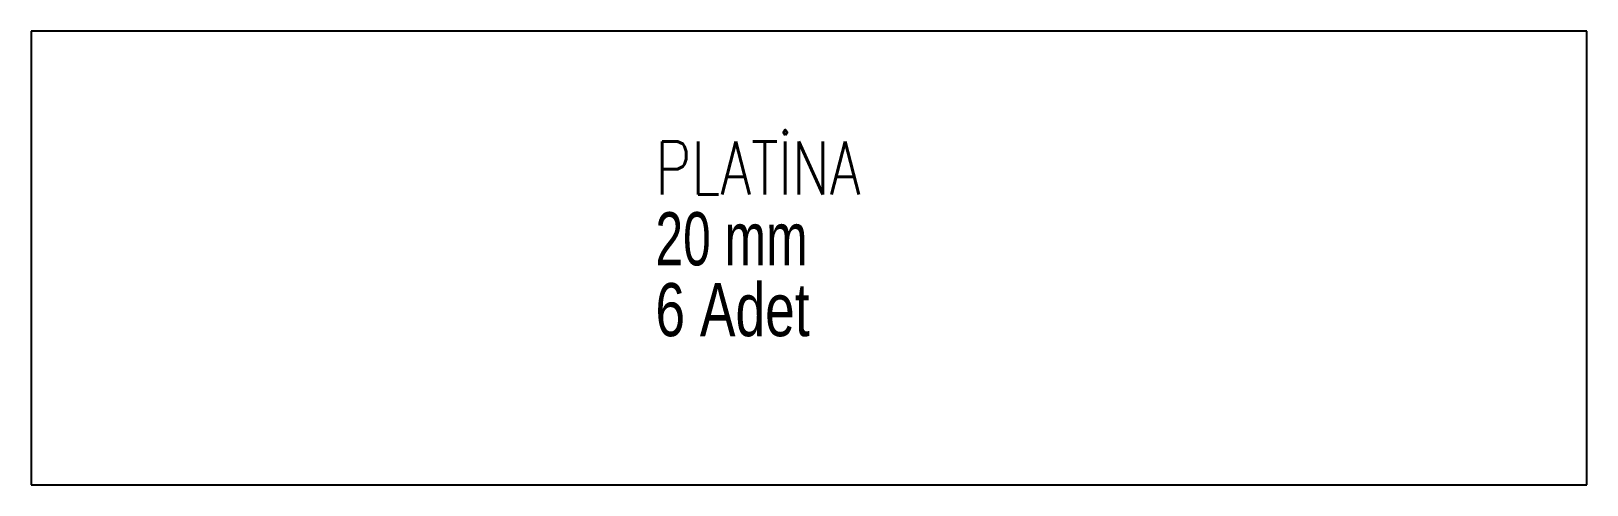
# Model space of a CAD drawing. Header units: millimetres. Extents: x -193 to 581, y 37 to 263.
import ezdxf

# ---------------------------------------------------------------- set-up
doc = ezdxf.new("R2010")
doc.units = ezdxf.units.MM
doc.styles.add('SLDTEXTSTYLE0', font='TXT', dxfattribs={"width": 0.75, "bigfont": 'bigfont'})
doc.styles.add('SLDTEXTSTYLE1', font='TXT', dxfattribs={"width": 0.7})
doc.styles.add('SLDTEXTSTYLE2', font='TXT', dxfattribs={"width": 0.75})

# ---------------------------------------------------------------- blocks, each defined once
blk = doc.blocks.new('SW_NOTE_0')
at = {"color": 0, "linetype": 'Continuous', "lineweight": 0, "char_height": 26.458, "attachment_point": 1}
for s, insert, style in [('PLATİNA', (0, 34.11), 'SLDTEXTSTYLE0'), ('20 mm', (0, -1.17), 'SLDTEXTSTYLE1'), ('6 Adet', (0, -36.45), 'SLDTEXTSTYLE2')]:
    blk.add_mtext(s, dxfattribs=dict(at, insert=insert, style=style))

msp = doc.modelspace()

# ---------------------------------------------------------------- linework, layer by layer
at = {"color": 7, "linetype": 'Continuous', "lineweight": 25}
for p, q in [((581.14, 263.05), (-192.86, 263.05)), ((-192.86, 263.05), (-192.86, 37.05)), ((581.14, 37.05), (581.14, 263.05)), ((-192.86, 37.05), (581.14, 37.05))]:
    msp.add_line(p, q, dxfattribs=at)

# ---------------------------------------------------------------- block references
at = {"color": 7, "linetype": 'Continuous', "lineweight": 0}
msp.add_blockref('SW_NOTE_0', (117.73, 174.02), dxfattribs=at)

doc.saveas('drawing.dxf')
